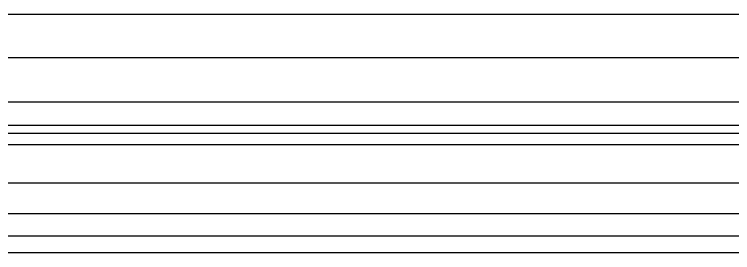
# Model space of a CAD drawing. Header units: inches. Extents: x 17 to 4615, y 5 to 3256.
# Drawn here: x 740.32 to 755.98, y 2601.95 to 2607.15 of the extents above; entities that cross this region are included whole.
import ezdxf

# ---------------------------------------------------------------- set-up
doc = ezdxf.new("R2010")
doc.units = ezdxf.units.IN
doc.header["$MEASUREMENT"] = 0

msp = doc.modelspace()

# ---------------------------------------------------------------- linework, layer by layer
for p, q in [((788.068, 2607.152), (735.732, 2607.152)), ((790.283, 2606.206), (735.732, 2606.206)), ((792.55, 2605.238), (735.732, 2605.238)), ((735.732, 2604.735), (793.728, 2604.735)), ((794.156, 2604.552), (735.732, 2604.552)), ((794.73, 2604.307), (735.732, 2604.307)), ((735.732, 2603.475), (796.677, 2603.475)), ((798.259, 2602.8), (735.732, 2602.8)), ((735.732, 2602.317), (799.389, 2602.317)), ((735.732, 2601.952), (800.243, 2601.952))]:
    msp.add_line(p, q)

doc.saveas('drawing.dxf')
